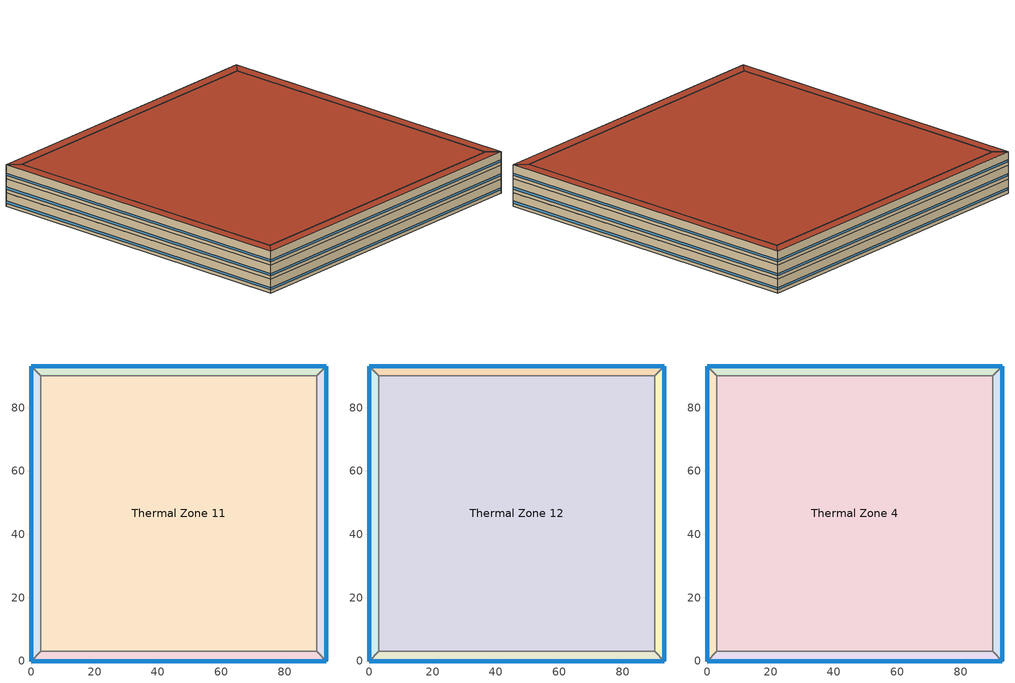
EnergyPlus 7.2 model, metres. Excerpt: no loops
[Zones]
Thermal Zone 11
 floor ground (000_ExtSlabCarpet_4in_ClimateZone 1-8): 3,3 3,90.14 90.14,90.14 90.14,3 z0
 wall to Thermal Zone 7 (000_Interior Wall): 90.14,3 90.14,90.14 z0:4
 wall to Thermal Zone 15 (000_Interior Wall): 90.14,90.14 3,90.14 z0:4
 wall to Thermal Zone 6 (000_Interior Wall): 3,90.14 3,3 z0:4
 wall to Thermal Zone 14 (000_Interior Wall): 3,3 90.14,3 z0:4
Thermal Zone 15
 floor ground (000_ExtSlabCarpet_4in_ClimateZone 1-8): 0,93.14 93.14,93.14 90.14,90.14 3,90.14 z0
 wall outside (ASHRAE_189.1-2009_ExtWall_SteelFrame_ClimateZone 4-8): 93.14,93.14 0,93.14 z0:4
 wall to Thermal Zone 6 (000_Interior Wall): 0,93.14 3,90.14 z0:4
 wall to Thermal Zone 7 (000_Interior Wall): 90.14,90.14 93.14,93.14 z0:4
 window (ASHRAE_189.1-2009_ExtWindow_ClimateZone 4-5): 93.11,93.14 0.03,93.14 z1:1.6
Thermal Zone 6
 floor ground (000_ExtSlabCarpet_4in_ClimateZone 1-8): 0,0 0,93.14 3,90.14 3,3 z0
 wall outside (ASHRAE_189.1-2009_ExtWall_SteelFrame_ClimateZone 4-8): 0,93.14 0,0 z0:4
 wall to Thermal Zone 14 (000_Interior Wall): 0,0 3,3 z0:4
 window (ASHRAE_189.1-2009_ExtWindow_ClimateZone 4-5): 0,93.11 0,0.03 z1:1.6
Thermal Zone 14
 floor ground (000_ExtSlabCarpet_4in_ClimateZone 1-8): 93.14,0 0,0 3,3 90.14,3 z0
 wall outside (ASHRAE_189.1-2009_ExtWall_SteelFrame_ClimateZone 4-8): 0,0 93.14,0 z0:4
 wall to Thermal Zone 7 (000_Interior Wall): 93.14,0 90.14,3 z0:4
 window (ASHRAE_189.1-2009_ExtWindow_ClimateZone 4-5): 0.03,0 93.11,0 z1:1.6
Thermal Zone 7
 floor ground (000_ExtSlabCarpet_4in_ClimateZone 1-8): 93.14,93.14 93.14,0 90.14,3 90.14,90.14 z0
 wall outside (ASHRAE_189.1-2009_ExtWall_SteelFrame_ClimateZone 4-8): 93.14,0 93.14,93.14 z0:4
 window (ASHRAE_189.1-2009_ExtWindow_ClimateZone 4-5): 93.14,0.03 93.14,93.11 z1:1.6
Thermal Zone 3
 floor to Thermal Zone 7 (000_Interior Floor): 93.14,93.14 93.14,0 90.14,3 90.14,90.14 z4
 wall outside (ASHRAE_189.1-2009_ExtWall_SteelFrame_ClimateZone 4-8): 93.14,0 93.14,93.14 z4:8
 wall to Thermal Zone 5 (000_Interior Wall): 93.14,93.14 90.14,90.14 z4:8
 wall to Thermal Zone 12 (000_Interior Wall): 90.14,90.14 90.14,3 z4:8
 wall to Thermal Zone 2 (000_Interior Wall): 90.14,3 93.14,0 z4:8
 window (ASHRAE_189.1-2009_ExtWindow_ClimateZone 4-5): 93.14,0.03 93.14,93.11 z5:5.6
Thermal Zone 9
 floor to Thermal Zone 6 (000_Interior Floor): 0,0 0,93.14 3,90.14 3,3 z4
 wall outside (ASHRAE_189.1-2009_ExtWall_SteelFrame_ClimateZone 4-8): 0,93.14 0,0 z4:8
 wall to Thermal Zone 12 (000_Interior Wall): 3,3 3,90.14 z4:8
 wall to Thermal Zone 5 (000_Interior Wall): 3,90.14 0,93.14 z4:8
 wall to Thermal Zone 2 (000_Interior Wall): 0,0 3,3 z4:8
 window (ASHRAE_189.1-2009_ExtWindow_ClimateZone 4-5): 0,93.11 0,0.03 z5:5.6
Thermal Zone 2
 floor to Thermal Zone 14 (000_Interior Floor): 93.14,0 0,0 3,3 90.14,3 z4
 wall outside (ASHRAE_189.1-2009_ExtWall_SteelFrame_ClimateZone 4-8): 0,0 93.14,0 z4:8
 wall to Thermal Zone 12 (000_Interior Wall): 90.14,3 3,3 z4:8
 window (ASHRAE_189.1-2009_ExtWindow_ClimateZone 4-5): 0.03,0 93.11,0 z5:5.6
Thermal Zone 5
 floor to Thermal Zone 15 (000_Interior Floor): 0,93.14 93.14,93.14 90.14,90.14 3,90.14 z4
 wall outside (ASHRAE_189.1-2009_ExtWall_SteelFrame_ClimateZone 4-8): 93.14,93.14 0,93.14 z4:8
 wall to Thermal Zone 12 (000_Interior Wall): 3,90.14 90.14,90.14 z4:8
 window (ASHRAE_189.1-2009_ExtWindow_ClimateZone 4-5): 93.11,93.14 0.03,93.14 z5:5.6
Thermal Zone 12
 floor to Thermal Zone 11 (000_Interior Floor): 3,3 3,90.14 90.14,90.14 90.14,3 z4
Thermal Zone 13
 floor to Thermal Zone 9 (000_Interior Floor): 0,0 0,93.14 3,90.14 3,3 z8
 wall outside (ASHRAE_189.1-2009_ExtWall_SteelFrame_ClimateZone 4-8): 0,93.14 0,0 z8:12
 wall to Thermal Zone 8 (000_Interior Wall): 0,0 3,3 z8:12
 wall to Thermal Zone 1 (000_Interior Wall): 3,90.14 0,93.14 z8:12
 wall to Thermal Zone 4 (000_Interior Wall): 3,3 3,90.14 z8:12
 window (ASHRAE_189.1-2009_ExtWindow_ClimateZone 4-5): 0,93.11 0,0.03 z9:9.6
 roof outside (ASHRAE_189.1-2009_ExtRoof_IEAD_ClimateZone 2-5): 3,3 3,90.14 0,93.14 0,0 z12
Thermal Zone 1
 floor to Thermal Zone 5 (000_Interior Floor): 0,93.14 93.14,93.14 90.14,90.14 3,90.14 z8
 wall outside (ASHRAE_189.1-2009_ExtWall_SteelFrame_ClimateZone 4-8): 93.14,93.14 0,93.14 z8:12
 wall to Thermal Zone 10 (000_Interior Wall): 90.14,90.14 93.14,93.14 z8:12
 wall to Thermal Zone 4 (000_Interior Wall): 3,90.14 90.14,90.14 z8:12
 window (ASHRAE_189.1-2009_ExtWindow_ClimateZone 4-5): 93.11,93.14 0.03,93.14 z9:9.6
 roof outside (ASHRAE_189.1-2009_ExtRoof_IEAD_ClimateZone 2-5): 3,90.14 90.14,90.14 93.14,93.14 0,93.14 z12
Thermal Zone 10
 floor to Thermal Zone 3 (000_Interior Floor): 93.14,93.14 93.14,0 90.14,3 90.14,90.14 z8
 wall outside (ASHRAE_189.1-2009_ExtWall_SteelFrame_ClimateZone 4-8): 93.14,0 93.14,93.14 z8:12
 wall to Thermal Zone 4 (000_Interior Wall): 90.14,90.14 90.14,3 z8:12
 wall to Thermal Zone 8 (000_Interior Wall): 90.14,3 93.14,0 z8:12
 window (ASHRAE_189.1-2009_ExtWindow_ClimateZone 4-5): 93.14,0.03 93.14,93.11 z9:9.6
 roof outside (ASHRAE_189.1-2009_ExtRoof_IEAD_ClimateZone 2-5): 90.14,90.14 90.14,3 93.14,0 93.14,93.14 z12
Thermal Zone 4
 floor to Thermal Zone 12 (000_Interior Floor): 3,3 3,90.14 90.14,90.14 90.14,3 z8
 wall to Thermal Zone 8 (000_Interior Wall): 3,3 90.14,3 z8:12
 roof outside (ASHRAE_189.1-2009_ExtRoof_IEAD_ClimateZone 2-5): 90.14,3 90.14,90.14 3,90.14 3,3 z12
Thermal Zone 8
 floor to Thermal Zone 2 (000_Interior Floor): 93.14,0 0,0 3,3 90.14,3 z8
 wall outside (ASHRAE_189.1-2009_ExtWall_SteelFrame_ClimateZone 4-8): 0,0 93.14,0 z8:12
 window (ASHRAE_189.1-2009_ExtWindow_ClimateZone 4-5): 0.03,0 93.11,0 z9:9.6
 roof outside (ASHRAE_189.1-2009_ExtRoof_IEAD_ClimateZone 2-5): 90.14,3 3,3 0,0 93.14,0 z12
[Site:Location]
Chicago Ohare Intl Ap_IL_USA Design_Conditions: Latitude {deg}=41.98; Longitude {deg}=-87.92; Time Zone {hr}=-6; Elevation {m}=201
[SizingPeriod:DesignDay] Day of Month=21; Dry-Bulb Temperature Range Modifier Type=DefaultMultipliers; Barometric Pressure {Pa}=98934; Rain Indicator=No; Snow Indicator=No; Daylight Saving Time Indicator=No
Name | Month | Day Type | Maximum Dry-Bulb Temperature {C} | Daily Dry-Bulb Temperature Range {deltaC} | Humidity Condition Type | Wetbulb or DewPoint at Maximum Dry-Bulb {C} | Wind Speed {m/s} | Wind Direction {deg} | Solar Model Indicator | Sky Clearness | ASHRAE Clear Sky Optical Depth for Beam Irradiance (taub) | ASHRAE Clear Sky Optical Depth for Diffuse Irradiance (taud) | Enthalpy at Maximum Dry-Bulb {J/kg}
Chicago Ohare Intl Ap Ann Htg Wind 99.6% Condns WS=>MCDB | 1 | WinterDesignDay | -3.5 | 0 | Wetbulb | -3.5 | 12.4 | 270 | ASHRAEClearSky | 0
Chicago Ohare Intl Ap Ann Hum_n 99% Condns DP=>MCDB | 1 | WinterDesignDay | -15.7 | 0 | Dewpoint | -22.1 | 4.9 | 270 | ASHRAEClearSky | 0
Chicago Ohare Intl Ap Ann Clg 1% Condns DB=>MWB | 7 | SummerDesignDay | 31.6 | 10.5 | Wetbulb | 23 | 5.2 | 230 | ASHRAETau |  | 0.455 | 2.05
Chicago Ohare Intl Ap Ann Clg .4% Condns Enth=>MDB | 7 | SummerDesignDay | 31.4 | 10.5 | Enthalpy |  | 5.2 | 230 | ASHRAETau |  | 0.455 | 2.05 | 79200
[Building]
Building 1
[Material] Thermal Absorptance=0.9
Name | Roughness | Thickness {m} | Conductivity {W/m-K} | Density {kg/m3} | Specific Heat {J/kg-K} | Solar Absorptance | Visible Absorptance
000_G01a 19mm gypsum board | MediumSmooth | 0.019 | 0.16 | 800 | 1090 | 0.7 | 0.7
MAT-CC05 4 HW CONCRETE | Rough | 0.1016 | 1.311 | 2240 | 836.8 | 0.7 | 0.7
Roof Membrane | VeryRough | 0.0095 | 0.16 | 1121.29 | 1460 | 0.7 | 0.7
000_M11 100mm lightweight concrete | MediumRough | 0.1016 | 0.53 | 1280 | 840 | 0.7 | 0.7
000_F16 Acoustic tile | MediumSmooth | 0.0191 | 0.06 | 368 | 590 | 0.7 | 0.7
Roof Insulation [21] | MediumRough | 0.2105 | 0.049 | 265 | 836.8 | 0.7 | 0.7
Wall Insulation [39] | MediumRough | 0.1184 | 0.045 | 265 | 836.8 | 0.7 | 0.7
1/2IN Gypsum | Smooth | 0.0127 | 0.16 | 784.9 | 830 | 0.92 | 0.92
Metal Decking | MediumSmooth | 0.0015 | 45.006 | 7680 | 418.4 | 0.7 | 0.3
[Material:AirGap]
Name | Thermal Resistance {m2-K/W}
000_F04 Wall air space resistance | 0.15
000_F05 Ceiling air space resistance | 0.18
[Material:NoMass] Thermal Absorptance=0.9; Solar Absorptance=0.7
Name | Roughness | Thermal Resistance {m2-K/W} | Visible Absorptance
CP02 CARPET PAD | VeryRough | 0.2165 | 0.8
MAT-SHEATH | Rough | 0.3626 | 0.7
[WindowMaterial:Glazing]
Theoretical Glass [207]: Optical Data Type=SpectralAverage; Thickness {m}=0.003; Solar Transmittance at Normal Incidence=0.3311; Front Side Solar Reflectance at Normal Incidence=0.6189; Back Side Solar Reflectance at Normal Incidence=0.6189; Visible Transmittance at Normal Incidence=0.44; Front Side Visible Reflectance at Normal Incidence=0.51; Back Side Visible Reflectance at Normal Incidence=0.51; Infrared Transmittance at Normal Incidence=0; Front Side Infrared Hemispherical Emissivity=0.9; Back Side Infrared Hemispherical Emissivity=0.9; Conductivity {W/m-K}=0.0133; Dirt Correction Factor for Solar and Visible Transmittance=1; Solar Diffusing=No
[Construction]
000_Interior Floor: 000_F16 Acoustic tile, 000_F05 Ceiling air space resistance, 000_M11 100mm lightweight concrete
000_Interior Wall: 000_G01a 19mm gypsum board, 000_F04 Wall air space resistance, 000_G01a 19mm gypsum board
ASHRAE_189.1-2009_ExtWall_SteelFrame_ClimateZone 4-8: MAT-SHEATH, Wall Insulation [39], 1/2IN Gypsum
ASHRAE_189.1-2009_ExtWindow_ClimateZone 4-5: Theoretical Glass [207]
ASHRAE_189.1-2009_ExtRoof_IEAD_ClimateZone 2-5: Roof Membrane, Roof Insulation [21], Metal Decking
000_ExtSlabCarpet_4in_ClimateZone 1-8: MAT-CC05 4 HW CONCRETE, CP02 CARPET PAD
[AvailabilityManager:Scheduled]
Name | Schedule
AvailabilityManager:Scheduled {e4602e7c-2ba4-4a45-989d-4d3369ae0554} | Schedule:Compact {93aed8b1-63b3-42df-8f24-6c3e76c17b28}
AvailabilityManager:Scheduled {3fc94b30-5846-426c-8d5d-1befc3508330} | Schedule:Compact {a93c2102-8920-4be8-913f-5b225187efa8}
[Zone]
Thermal Zone 11; Thermal Zone 15; Thermal Zone 6; Thermal Zone 13; Thermal Zone 1; Thermal Zone 10; Thermal Zone 3; Thermal Zone 14; Thermal Zone 9; Thermal Zone 2; Thermal Zone 7; Thermal Zone 5; Thermal Zone 12; Thermal Zone 4; Thermal Zone 8
[Schedule:Compact]
Schedule:Compact {93aed8b1-63b3-42df-8f24-6c3e76c17b28}; Schedule:Compact {a93c2102-8920-4be8-913f-5b225187efa8}: Through: 12/31, For: AllDays, Until: 24:00, 1
